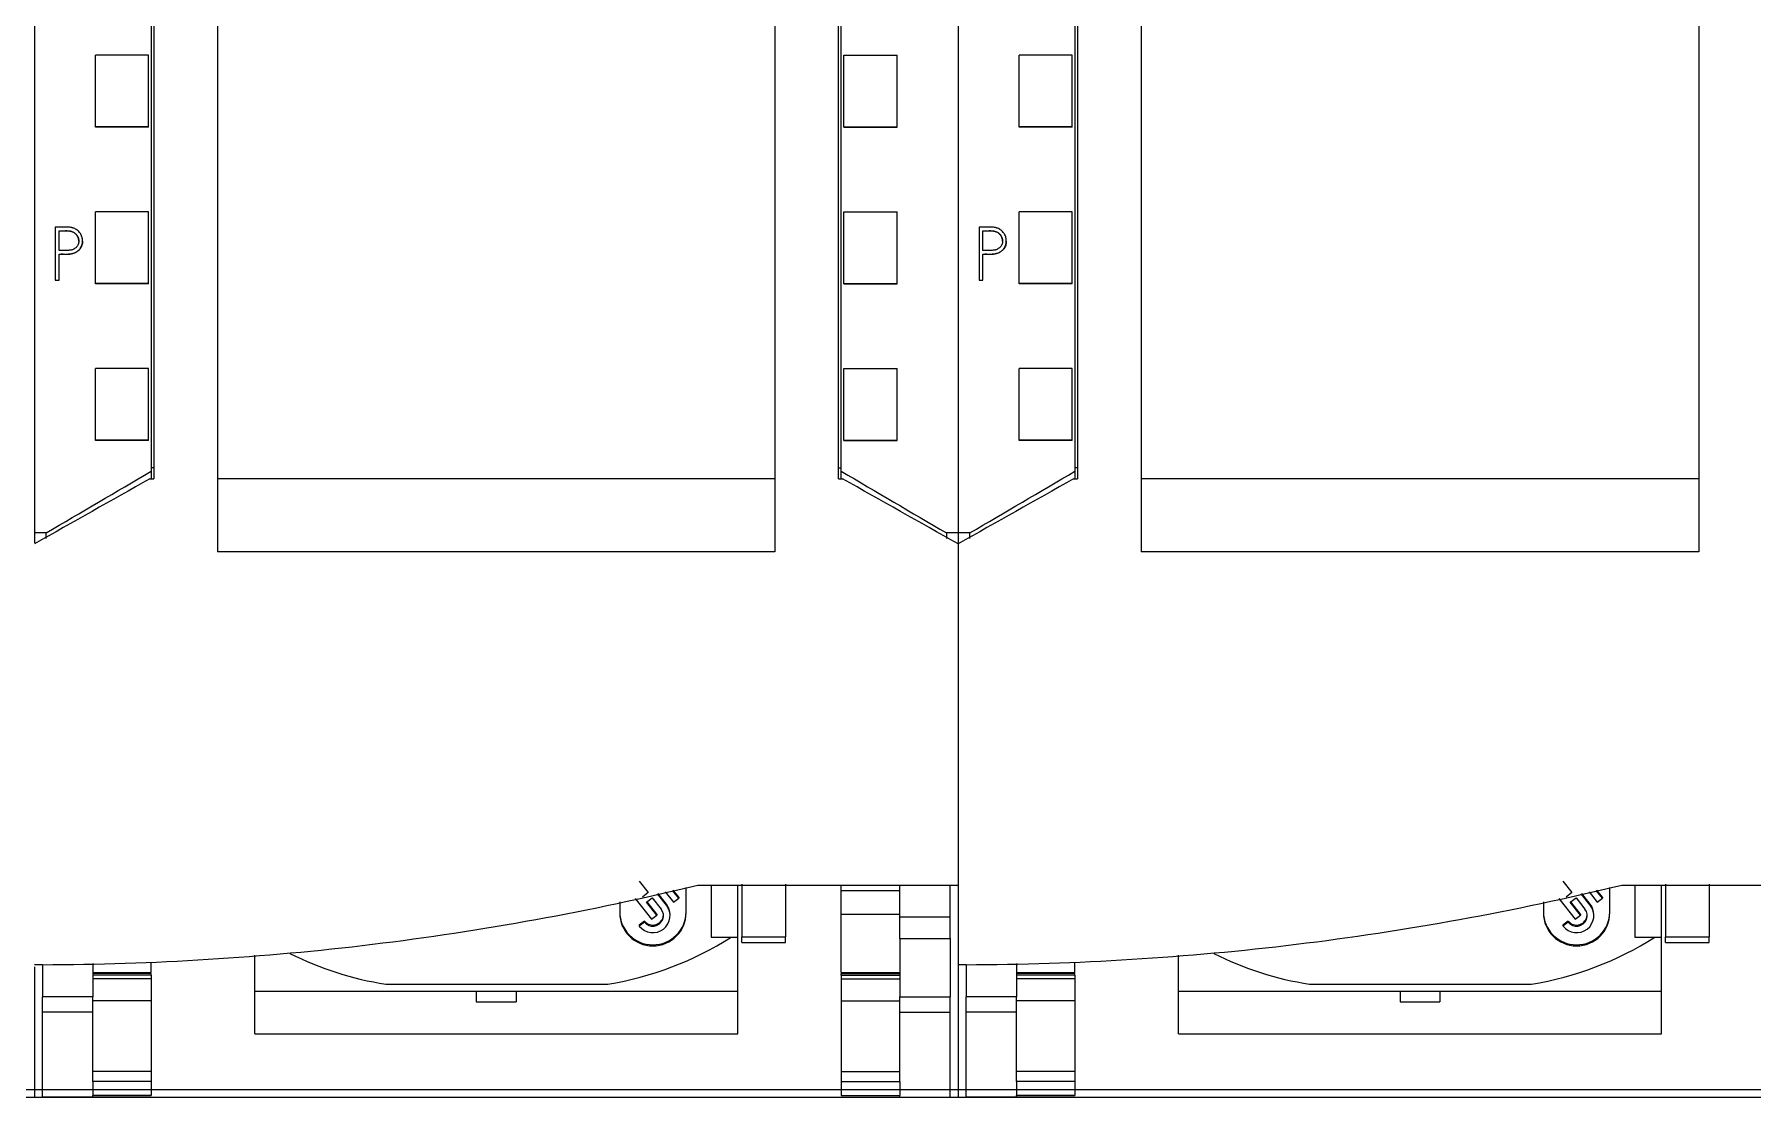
# Model space of a CAD drawing. Header units: millimetres. Extents: x 4137 to 6698, y 1400 to 3585.
# Drawn here: x 5181 to 5245.8, y 2940.8 to 2980.8 of the extents above; entities that cross this region are included whole.
import ezdxf

# ---------------------------------------------------------------- set-up
doc = ezdxf.new("R2010")
doc.units = ezdxf.units.MM
doc.layers.add('000-PI-Oprema', color=30, linetype='Continuous', lineweight=5)
doc.layers.add('004-PI-DIN Šina', color=3, linetype='Continuous')

msp = doc.modelspace()

# ---------------------------------------------------------------- linework, layer by layer
at = {"layer": '000-PI-Oprema', "color": 0, "linetype": 'ByBlock', "lineweight": 0}
for p, q in [((5181.048, 3075.465), (5181.048, 2962.047)), ((5215.848, 3075.465), (5215.848, 2962.047)), ((5215.848, 3075.465), (5215.848, 2962.047)), ((5185.448, 3073.185), (5185.448, 2964.37)), ((5211.448, 2964.37), (5211.448, 3073.185)), ((5220.248, 3073.185), (5220.248, 2964.37)), ((5183.348, 2977.341), (5183.348, 2980.042)), ((5185.348, 2980.042), (5183.348, 2980.042)), ((5185.348, 2977.341), (5185.348, 2980.042)), ((5211.548, 2977.341), (5211.548, 2980.042)), ((5211.548, 2980.042), (5213.548, 2980.042)), ((5213.548, 2977.341), (5213.548, 2980.042)), ((5218.148, 2977.341), (5218.148, 2980.042)), ((5220.148, 2980.042), (5218.148, 2980.042)), ((5220.148, 2977.341), (5220.148, 2980.042)), ((5185.348, 2977.341), (5183.348, 2977.341)), ((5183.348, 2977.335), (5183.348, 2977.341)), ((5185.348, 2977.335), (5183.348, 2977.335)), ((5185.348, 2977.335), (5185.348, 2977.341)), ((5211.548, 2977.341), (5213.548, 2977.341)), ((5211.548, 2977.335), (5211.548, 2977.341)), ((5211.548, 2977.335), (5213.548, 2977.335)), ((5213.548, 2977.335), (5213.548, 2977.341)), ((5220.148, 2977.341), (5218.148, 2977.341)), ((5218.148, 2977.335), (5218.148, 2977.341)), ((5220.148, 2977.335), (5218.148, 2977.335)), ((5220.148, 2977.335), (5220.148, 2977.341)), ((5183.348, 2971.439), (5183.348, 2974.14)), ((5185.348, 2974.14), (5183.348, 2974.14)), ((5185.348, 2971.439), (5185.348, 2974.14)), ((5211.548, 2971.439), (5211.548, 2974.14)), ((5211.548, 2974.14), (5213.548, 2974.14)), ((5213.548, 2971.439), (5213.548, 2974.14)), ((5218.148, 2971.439), (5218.148, 2974.14)), ((5220.148, 2974.14), (5218.148, 2974.14)), ((5220.148, 2971.439), (5220.148, 2974.14)), ((5181.837, 2973.566), (5181.837, 2971.565)), ((5181.979, 2972.689), (5181.979, 2973.425)), ((5216.637, 2973.566), (5216.637, 2971.565)), ((5216.779, 2972.689), (5216.779, 2973.425)), ((5181.979, 2971.565), (5181.979, 2972.547)), ((5182.864, 2973.038), (5182.864, 2973.044)), ((5216.779, 2971.565), (5216.779, 2972.547)), ((5217.664, 2973.038), (5217.664, 2973.044)), ((5181.837, 2971.565), (5181.979, 2971.565)), ((5183.348, 2971.435), (5183.348, 2971.439)), ((5185.348, 2971.439), (5183.348, 2971.439)), ((5185.348, 2971.435), (5183.348, 2971.435)), ((5185.348, 2971.435), (5185.348, 2971.439)), ((5211.548, 2971.439), (5213.548, 2971.439)), ((5211.548, 2971.435), (5211.548, 2971.439)), ((5211.548, 2971.435), (5213.548, 2971.435)), ((5213.548, 2971.435), (5213.548, 2971.439)), ((5216.637, 2971.565), (5216.779, 2971.565)), ((5218.148, 2971.435), (5218.148, 2971.439)), ((5220.148, 2971.439), (5218.148, 2971.439)), ((5220.148, 2971.435), (5218.148, 2971.435)), ((5220.148, 2971.435), (5220.148, 2971.439)), ((5183.348, 2965.538), (5183.348, 2968.238)), ((5185.348, 2968.238), (5183.348, 2968.238)), ((5185.348, 2965.538), (5185.348, 2968.238)), ((5211.548, 2965.538), (5211.548, 2968.238)), ((5211.548, 2968.238), (5213.548, 2968.238)), ((5213.548, 2965.538), (5213.548, 2968.238)), ((5218.148, 2965.538), (5218.148, 2968.238)), ((5220.148, 2968.238), (5218.148, 2968.238)), ((5220.148, 2965.538), (5220.148, 2968.238)), ((5183.348, 2965.535), (5183.348, 2965.538)), ((5185.348, 2965.538), (5183.348, 2965.538)), ((5185.348, 2965.535), (5183.348, 2965.535)), ((5185.348, 2965.535), (5185.348, 2965.538)), ((5211.548, 2965.538), (5213.548, 2965.538)), ((5211.548, 2965.535), (5211.548, 2965.538)), ((5211.548, 2965.535), (5213.548, 2965.535)), ((5213.548, 2965.535), (5213.548, 2965.538)), ((5218.148, 2965.535), (5218.148, 2965.538)), ((5220.148, 2965.538), (5218.148, 2965.538)), ((5220.148, 2965.535), (5218.148, 2965.535)), ((5220.148, 2965.535), (5220.148, 2965.538)), ((5185.548, 2964.499), (5185.448, 2964.499)), ((5185.448, 2964.37), (5185.448, 2964.084)), ((5211.348, 2964.499), (5211.448, 2964.499)), ((5211.448, 2964.084), (5211.448, 2964.37)), ((5220.348, 2964.499), (5220.248, 2964.499)), ((5220.248, 2964.37), (5220.248, 2964.084)), ((5185.398, 2964.084), (5185.548, 2964.084)), ((5208.948, 2964.081), (5187.948, 2964.081)), ((5211.348, 2964.084), (5211.498, 2964.084)), ((5220.198, 2964.084), (5220.348, 2964.084)), ((5243.748, 2964.081), (5222.748, 2964.081)), ((5181.048, 2962.047), (5181.048, 2961.677)), ((5181.488, 2962.047), (5181.048, 2962.047)), ((5181.488, 2961.844), (5181.488, 2962.047)), ((5215.408, 2962.047), (5215.408, 2961.844)), ((5215.848, 2962.047), (5215.408, 2962.047)), ((5215.848, 2962.047), (5215.848, 2961.671)), ((5215.848, 2962.047), (5215.848, 2961.677)), ((5216.288, 2962.047), (5215.848, 2962.047)), ((5216.288, 2961.844), (5216.288, 2962.047)), ((5208.948, 2961.334), (5187.948, 2961.334)), ((5243.748, 2961.334), (5222.748, 2961.334)), ((5203.836, 2948.925), (5204.172, 2948.499)), ((5205.321, 2948.288), (5205.089, 2948.581)), ((5205.321, 2948.327), (5205.116, 2948.587)), ((5205.598, 2947.734), (5205.598, 2948.689)), ((5206.048, 2948.785), (5215.848, 2948.785)), ((5206.548, 2948.785), (5206.548, 2946.825)), ((5207.548, 2946.825), (5207.548, 2948.785)), ((5211.448, 2948.585), (5211.448, 2948.785)), ((5211.448, 2947.686), (5211.448, 2948.585)), ((5211.448, 2948.585), (5213.648, 2948.585)), ((5213.648, 2947.583), (5213.648, 2948.785)), ((5215.548, 2947.583), (5215.548, 2948.785)), ((5215.848, 2948.704), (5215.848, 2940.785)), ((5238.636, 2948.925), (5238.972, 2948.499)), ((5240.121, 2948.288), (5239.889, 2948.581)), ((5240.121, 2948.327), (5239.916, 2948.587)), ((5240.398, 2947.734), (5240.398, 2948.689)), ((5240.848, 2948.785), (5250.648, 2948.785)), ((5241.348, 2948.785), (5241.348, 2946.825)), ((5242.348, 2946.825), (5242.348, 2948.785)), ((5203.098, 2948.159), (5203.098, 2947.734)), ((5203.678, 2948.282), (5204.298, 2947.495)), ((5204.172, 2948.499), (5203.956, 2948.331)), ((5204.11, 2948.136), (5204.326, 2948.303)), ((5204.495, 2947.648), (5204.11, 2948.136)), ((5204.495, 2947.687), (5204.129, 2948.151)), ((5204.326, 2948.303), (5204.662, 2947.877)), ((5204.859, 2948.03), (5204.523, 2948.456)), ((5204.859, 2948.069), (5204.542, 2948.471)), ((5204.818, 2948.524), (5205.124, 2948.135)), ((5204.859, 2948.069), (5204.859, 2948.03)), ((5205.124, 2948.135), (5205.321, 2948.288)), ((5205.321, 2948.327), (5205.321, 2948.288)), ((5237.898, 2948.159), (5237.898, 2947.734)), ((5238.478, 2948.282), (5239.098, 2947.495)), ((5238.972, 2948.499), (5238.756, 2948.331)), ((5238.91, 2948.136), (5239.126, 2948.303)), ((5239.295, 2947.648), (5238.91, 2948.136)), ((5239.295, 2947.687), (5238.929, 2948.151)), ((5239.126, 2948.303), (5239.462, 2947.877)), ((5239.659, 2948.03), (5239.323, 2948.456)), ((5239.659, 2948.069), (5239.342, 2948.471)), ((5239.618, 2948.524), (5239.924, 2948.135)), ((5239.659, 2948.069), (5239.659, 2948.03)), ((5239.924, 2948.135), (5240.121, 2948.288)), ((5240.121, 2948.327), (5240.121, 2948.288)), ((5204.033, 2947.429), (5203.836, 2947.277)), ((5204.033, 2947.39), (5203.836, 2947.237)), ((5203.836, 2947.277), (5203.836, 2947.237)), ((5204.033, 2947.429), (5204.033, 2947.39)), ((5204.298, 2947.495), (5204.495, 2947.648)), ((5204.495, 2947.687), (5204.495, 2947.648)), ((5204.997, 2947.634), (5204.997, 2947.673)), ((5211.448, 2945.486), (5211.448, 2947.686)), ((5211.448, 2947.686), (5213.648, 2947.686)), ((5213.648, 2946.767), (5213.648, 2947.583)), ((5213.648, 2947.583), (5215.548, 2947.583)), ((5215.548, 2946.767), (5215.548, 2947.583)), ((5238.833, 2947.429), (5238.636, 2947.277)), ((5238.833, 2947.39), (5238.636, 2947.237)), ((5238.636, 2947.277), (5238.636, 2947.237)), ((5238.833, 2947.429), (5238.833, 2947.39)), ((5239.098, 2947.495), (5239.295, 2947.648)), ((5239.295, 2947.687), (5239.295, 2947.648)), ((5239.797, 2947.634), (5239.797, 2947.673)), ((5206.548, 2946.825), (5206.548, 2946.824)), ((5206.548, 2946.825), (5207.548, 2946.825)), ((5206.548, 2946.824), (5207.296, 2946.824)), ((5207.296, 2946.824), (5207.548, 2946.824)), ((5207.548, 2946.824), (5207.548, 2946.825)), ((5207.548, 2944.785), (5207.548, 2946.824)), ((5207.698, 2946.618), (5207.698, 2946.835)), ((5207.698, 2946.835), (5209.348, 2946.835)), ((5209.348, 2946.618), (5209.348, 2946.835)), ((5213.648, 2946.767), (5213.648, 2944.58)), ((5213.648, 2946.767), (5215.548, 2946.767)), ((5215.548, 2946.767), (5215.548, 2944.58)), ((5241.348, 2946.825), (5241.348, 2946.824)), ((5241.348, 2946.825), (5242.348, 2946.825)), ((5241.348, 2946.824), (5242.096, 2946.824)), ((5242.096, 2946.824), (5242.348, 2946.824)), ((5242.348, 2946.824), (5242.348, 2946.825)), ((5242.348, 2944.785), (5242.348, 2946.824)), ((5242.498, 2946.618), (5242.498, 2946.835)), ((5242.498, 2946.835), (5244.148, 2946.835)), ((5244.148, 2946.618), (5244.148, 2946.835)), ((5189.348, 2944.785), (5189.348, 2946.149)), ((5207.698, 2946.618), (5209.348, 2946.618)), ((5224.148, 2944.785), (5224.148, 2946.149)), ((5242.498, 2946.618), (5244.148, 2946.618)), ((5181.349, 2945.785), (5181.048, 2945.785)), ((5181.048, 2945.703), (5181.048, 2940.785)), ((5181.348, 2945.773), (5181.348, 2944.58)), ((5183.248, 2945.834), (5183.248, 2944.58)), ((5183.248, 2945.486), (5185.448, 2945.486)), ((5185.448, 2945.456), (5183.248, 2945.456)), ((5185.448, 2945.449), (5183.248, 2945.449)), ((5185.448, 2945.385), (5183.248, 2945.385)), ((5185.448, 2945.486), (5185.448, 2945.851)), ((5185.448, 2945.449), (5185.448, 2945.456)), ((5185.448, 2945.385), (5185.448, 2945.449)), ((5185.448, 2945.385), (5185.448, 2945.248)), ((5211.448, 2945.486), (5213.648, 2945.486)), ((5211.448, 2945.449), (5211.448, 2945.456)), ((5213.648, 2945.456), (5211.448, 2945.456)), ((5211.448, 2945.385), (5211.448, 2945.449)), ((5211.448, 2945.449), (5213.648, 2945.449)), ((5211.448, 2945.385), (5211.448, 2945.248)), ((5211.448, 2945.385), (5213.648, 2945.385)), ((5216.149, 2945.785), (5215.848, 2945.785)), ((5215.848, 2945.703), (5215.848, 2940.785)), ((5216.148, 2945.773), (5216.148, 2944.58)), ((5218.048, 2945.834), (5218.048, 2944.58)), ((5218.048, 2945.486), (5220.248, 2945.486)), ((5220.248, 2945.456), (5218.048, 2945.456)), ((5220.248, 2945.449), (5218.048, 2945.449)), ((5220.248, 2945.385), (5218.048, 2945.385)), ((5220.248, 2945.486), (5220.248, 2945.851)), ((5220.248, 2945.449), (5220.248, 2945.456)), ((5220.248, 2945.385), (5220.248, 2945.449)), ((5220.248, 2945.385), (5220.248, 2945.248)), ((5185.448, 2945.248), (5183.248, 2945.248)), ((5185.448, 2945.248), (5185.448, 2944.423)), ((5189.348, 2943.185), (5189.348, 2944.785)), ((5189.348, 2944.785), (5207.548, 2944.785)), ((5194.292, 2945.052), (5202.647, 2945.052)), ((5197.698, 2944.785), (5197.698, 2944.381)), ((5199.198, 2944.785), (5199.198, 2944.381)), ((5207.548, 2943.185), (5207.548, 2944.785)), ((5211.448, 2945.248), (5211.448, 2944.423)), ((5211.448, 2945.248), (5213.648, 2945.248)), ((5220.248, 2945.248), (5218.048, 2945.248)), ((5220.248, 2945.248), (5220.248, 2944.423)), ((5224.148, 2943.185), (5224.148, 2944.785)), ((5224.148, 2944.785), (5242.348, 2944.785)), ((5229.092, 2945.052), (5237.447, 2945.052)), ((5232.498, 2944.785), (5232.498, 2944.381)), ((5233.998, 2944.785), (5233.998, 2944.381)), ((5242.348, 2943.185), (5242.348, 2944.785)), ((5181.348, 2943.993), (5181.348, 2944.58)), ((5183.248, 2944.58), (5181.348, 2944.58)), ((5183.248, 2943.993), (5183.248, 2944.58)), ((5185.448, 2944.423), (5183.248, 2944.423)), ((5185.448, 2944.423), (5185.448, 2941.758)), ((5197.698, 2944.381), (5199.198, 2944.381)), ((5211.448, 2944.423), (5211.448, 2941.758)), ((5211.448, 2944.423), (5213.648, 2944.423)), ((5213.648, 2943.993), (5213.648, 2944.58)), ((5213.648, 2944.58), (5215.548, 2944.58)), ((5215.548, 2943.993), (5215.548, 2944.58)), ((5216.148, 2943.993), (5216.148, 2944.58)), ((5218.048, 2944.58), (5216.148, 2944.58)), ((5218.048, 2943.993), (5218.048, 2944.58)), ((5220.248, 2944.423), (5218.048, 2944.423)), ((5220.248, 2944.423), (5220.248, 2941.758)), ((5232.498, 2944.381), (5233.998, 2944.381)), ((5183.248, 2943.993), (5181.348, 2943.993)), ((5213.648, 2943.993), (5215.548, 2943.993)), ((5218.048, 2943.993), (5216.148, 2943.993)), ((5189.348, 2943.185), (5207.548, 2943.185)), ((5224.148, 2943.185), (5242.348, 2943.185)), ((5185.448, 2941.758), (5183.248, 2941.758)), ((5185.448, 2941.758), (5185.448, 2941.391)), ((5211.448, 2941.758), (5211.448, 2941.391)), ((5211.448, 2941.758), (5213.648, 2941.758)), ((5220.248, 2941.758), (5218.048, 2941.758)), ((5220.248, 2941.758), (5220.248, 2941.391)), ((5183.248, 2940.797), (5181.348, 2940.797)), ((5181.348, 2940.796), (5183.248, 2940.796)), ((5183.248, 2941.391), (5183.248, 2940.861)), ((5185.448, 2941.391), (5183.248, 2941.391)), ((5185.448, 2940.861), (5183.248, 2940.861)), ((5183.248, 2940.86), (5185.448, 2940.86)), ((5185.448, 2941.391), (5185.448, 2940.861)), ((5185.448, 2940.86), (5185.448, 2940.861)), ((5211.448, 2941.391), (5211.448, 2940.861)), ((5211.448, 2941.391), (5213.648, 2941.391)), ((5211.448, 2940.86), (5211.448, 2940.861)), ((5211.448, 2940.861), (5213.648, 2940.861)), ((5211.448, 2940.86), (5213.648, 2940.86)), ((5213.648, 2941.391), (5213.648, 2940.861)), ((5213.648, 2940.797), (5215.548, 2940.797)), ((5213.648, 2940.796), (5215.548, 2940.796)), ((5218.048, 2940.797), (5216.148, 2940.797)), ((5216.148, 2940.796), (5218.048, 2940.796)), ((5218.048, 2941.391), (5218.048, 2940.861)), ((5220.248, 2941.391), (5218.048, 2941.391)), ((5220.248, 2940.861), (5218.048, 2940.861)), ((5218.048, 2940.86), (5220.248, 2940.86)), ((5220.248, 2941.391), (5220.248, 2940.861)), ((5220.248, 2940.86), (5220.248, 2940.861)), ((5182.989, 2940.785), (5181.048, 2940.785)), ((5214.248, 2940.785), (5182.989, 2940.785)), ((5215.848, 2940.785), (5214.248, 2940.785)), ((5217.789, 2940.785), (5215.848, 2940.785)), ((5249.048, 2940.785), (5217.789, 2940.785))]:
    msp.add_line(p, q, dxfattribs=at)
for centre, major_axis, start_param, end_param in [((5204.348, 2947.634), (0.649, 0), 3.804818, 6.94641), ((5204.348, 2947.673), (0.649, 0), 6.283142, 6.94641), ((5239.148, 2947.634), (0.649, 0), 3.804818, 6.94641), ((5239.148, 2947.673), (0.649, 0), 6.283142, 6.94641), ((5204.348, 2947.773), (1.25, 0), 3.141593, 6.283185), ((5204.348, 2947.734), (1.25, 0), 3.141593, 6.283185), ((5204.348, 2947.634), (-0.399, 0), 0.663225, 3.804818), ((5204.348, 2947.673), (-0.399, 0), 0.663225, 3.092069), ((5239.148, 2947.773), (1.25, 0), 3.141593, 6.283185), ((5239.148, 2947.734), (1.25, 0), 3.141593, 6.283185), ((5239.148, 2947.634), (-0.399, 0), 0.663225, 3.804818), ((5239.148, 2947.673), (-0.399, 0), 0.663225, 3.092069), ((5200.71, 2956.929), (12.135, 0), 4.872685, 5.28613), ((5235.51, 2956.929), (12.135, 0), 4.872685, 5.28613), ((5196.114, 2956.789), (11.977, 0), 4.241192, 4.559632), ((5230.914, 2956.789), (11.977, 0), 4.241192, 4.559632)]:
    msp.add_ellipse(centre, major_axis=major_axis, ratio=0.991445, start_param=start_param, end_param=end_param, dxfattribs=at)
for points, knots in [([(5185.548, 3073.37), (5185.548, 3070.326), (5185.548, 3060.757), (5185.548, 3046.587), (5185.548, 3032.02), (5185.548, 3017.81), (5185.548, 3003.516), (5185.548, 2988.029), (5185.548, 2975.39), (5185.548, 2967.425), (5185.548, 2964.084)], [0, 0, 0, 0, 0.083934, 0.263736, 0.389889, 0.484142, 0.653794, 0.78188, 0.908517, 1, 1, 1, 1]), ([(5211.348, 2964.084), (5211.348, 2967.425), (5211.348, 2975.39), (5211.348, 2988.029), (5211.348, 3003.516), (5211.348, 3017.81), (5211.348, 3032.02), (5211.348, 3046.587), (5211.348, 3060.757), (5211.348, 3070.326), (5211.348, 3073.37)], [0, 0, 0, 0, 0.091483, 0.21812, 0.346206, 0.515858, 0.610111, 0.736264, 0.916066, 1, 1, 1, 1]), ([(5220.348, 3073.37), (5220.348, 3070.326), (5220.348, 3060.757), (5220.348, 3046.587), (5220.348, 3032.02), (5220.348, 3017.81), (5220.348, 3003.516), (5220.348, 2988.029), (5220.348, 2975.39), (5220.348, 2967.425), (5220.348, 2964.084)], [0, 0, 0, 0, 0.083934, 0.263736, 0.389889, 0.484142, 0.653794, 0.78188, 0.908517, 1, 1, 1, 1]), ([(5187.948, 3070.305), (5187.948, 3068.282), (5187.948, 3059.733), (5187.948, 3046.587), (5187.948, 3032.02), (5187.948, 3017.81), (5187.948, 3003.516), (5187.948, 2988.029), (5187.948, 2975.271), (5187.948, 2966.39), (5187.948, 2962.132), (5187.948, 2961.334)], [0, 0, 0, 0, 0.055935, 0.236292, 0.362833, 0.457376, 0.627551, 0.756032, 0.883059, 0.978086, 1, 1, 1, 1]), ([(5208.948, 3070.305), (5208.948, 3068.282), (5208.948, 3059.733), (5208.948, 3046.587), (5208.948, 3032.02), (5208.948, 3017.81), (5208.948, 3003.516), (5208.948, 2988.029), (5208.948, 2975.271), (5208.948, 2966.39), (5208.948, 2962.132), (5208.948, 2961.334)], [0, 0, 0, 0, 0.055935, 0.236292, 0.362833, 0.457376, 0.627551, 0.756032, 0.883059, 0.978086, 1, 1, 1, 1]), ([(5222.748, 3070.305), (5222.748, 3068.282), (5222.748, 3059.733), (5222.748, 3046.587), (5222.748, 3032.02), (5222.748, 3017.81), (5222.748, 3003.516), (5222.748, 2988.029), (5222.748, 2975.271), (5222.748, 2966.39), (5222.748, 2962.132), (5222.748, 2961.334)], [0, 0, 0, 0, 0.055935, 0.236292, 0.362833, 0.457376, 0.627551, 0.756032, 0.883059, 0.978086, 1, 1, 1, 1]), ([(5243.748, 3070.305), (5243.748, 3068.282), (5243.748, 3059.733), (5243.748, 3046.587), (5243.748, 3032.02), (5243.748, 3017.81), (5243.748, 3003.516), (5243.748, 2988.029), (5243.748, 2975.271), (5243.748, 2966.39), (5243.748, 2962.132), (5243.748, 2961.334)], [0, 0, 0, 0, 0.055935, 0.236292, 0.362833, 0.457376, 0.627551, 0.756032, 0.883059, 0.978086, 1, 1, 1, 1]), ([(5181.979, 2972.547), (5182.031, 2972.547), (5182.082, 2972.548), (5182.185, 2972.547), (5182.237, 2972.546), (5182.315, 2972.548), (5182.34, 2972.549), (5182.379, 2972.552), (5182.392, 2972.554), (5182.418, 2972.557), (5182.43, 2972.559), (5182.469, 2972.566), (5182.494, 2972.572), (5182.543, 2972.588), (5182.567, 2972.598), (5182.602, 2972.615), (5182.613, 2972.621), (5182.636, 2972.634), (5182.647, 2972.641), (5182.678, 2972.663), (5182.698, 2972.68), (5182.726, 2972.707), (5182.735, 2972.716), (5182.753, 2972.735), (5182.761, 2972.745), (5182.784, 2972.776), (5182.798, 2972.798), (5182.816, 2972.832), (5182.822, 2972.844), (5182.832, 2972.868), (5182.836, 2972.88), (5182.848, 2972.917), (5182.854, 2972.942), (5182.86, 2972.981), (5182.862, 2972.994), (5182.863, 2973.019), (5182.864, 2973.033), (5182.864, 2973.071), (5182.862, 2973.097), (5182.856, 2973.135), (5182.853, 2973.148), (5182.848, 2973.174), (5182.844, 2973.186), (5182.833, 2973.223), (5182.823, 2973.247), (5182.806, 2973.282), (5182.8, 2973.294), (5182.787, 2973.316), (5182.78, 2973.327), (5182.758, 2973.359), (5182.726, 2973.399), (5182.687, 2973.434), (5182.656, 2973.458), (5182.646, 2973.465), (5182.624, 2973.479), (5182.613, 2973.486), (5182.579, 2973.505), (5182.556, 2973.515), (5182.519, 2973.529), (5182.507, 2973.533), (5182.482, 2973.54), (5182.469, 2973.543), (5182.406, 2973.558), (5182.355, 2973.563), (5182.278, 2973.567), (5182.252, 2973.568), (5182.2, 2973.568), (5182.148, 2973.568), (5182.096, 2973.567), (5182.045, 2973.566), (5181.967, 2973.566), (5181.889, 2973.566), (5181.837, 2973.566)], [0, 0, 0, 0, 0.0625, 0.0625, 0.125, 0.125, 0.15625, 0.15625, 0.171875, 0.171875, 0.1875, 0.1875, 0.21875, 0.21875, 0.25, 0.25, 0.265625, 0.265625, 0.28125, 0.28125, 0.3125, 0.3125, 0.328125, 0.328125, 0.34375, 0.34375, 0.375, 0.375, 0.390625, 0.390625, 0.40625, 0.40625, 0.4375, 0.4375, 0.453125, 0.453125, 0.46875, 0.46875, 0.5, 0.5, 0.515625, 0.515625, 0.53125, 0.53125, 0.5625, 0.5625, 0.578125, 0.578125, 0.59375, 0.59375, 0.625, 0.65625, 0.65625, 0.671875, 0.671875, 0.6875, 0.6875, 0.71875, 0.71875, 0.734375, 0.734375, 0.75, 0.75, 0.8125, 0.8125, 0.84375, 0.84375, 0.875, 0.90625, 0.90625, 0.9375, 1, 1, 1, 1]), ([(5181.979, 2973.425), (5182.018, 2973.425), (5182.056, 2973.424), (5182.115, 2973.424), (5182.134, 2973.425), (5182.173, 2973.425), (5182.231, 2973.427), (5182.289, 2973.428), (5182.367, 2973.422), (5182.405, 2973.416), (5182.453, 2973.401), (5182.462, 2973.398), (5182.481, 2973.391), (5182.49, 2973.388), (5182.517, 2973.375), (5182.535, 2973.366), (5182.56, 2973.35), (5182.568, 2973.344), (5182.584, 2973.332), (5182.592, 2973.326), (5182.614, 2973.306), (5182.628, 2973.292), (5182.647, 2973.269), (5182.653, 2973.261), (5182.664, 2973.245), (5182.669, 2973.236), (5182.684, 2973.21), (5182.693, 2973.192), (5182.703, 2973.165), (5182.706, 2973.155), (5182.711, 2973.136), (5182.714, 2973.126), (5182.719, 2973.097), (5182.722, 2973.077), (5182.722, 2973.047), (5182.722, 2973.037), (5182.721, 2973.017), (5182.721, 2973.007), (5182.717, 2972.978), (5182.713, 2972.958), (5182.704, 2972.93), (5182.7, 2972.921), (5182.693, 2972.902), (5182.689, 2972.893), (5182.675, 2972.867), (5182.664, 2972.85), (5182.645, 2972.827), (5182.639, 2972.82), (5182.625, 2972.805), (5182.618, 2972.798), (5182.595, 2972.779), (5182.579, 2972.767), (5182.554, 2972.751), (5182.545, 2972.746), (5182.528, 2972.736), (5182.519, 2972.732), (5182.491, 2972.72), (5182.473, 2972.713), (5182.444, 2972.705), (5182.434, 2972.703), (5182.415, 2972.699), (5182.405, 2972.697), (5182.375, 2972.693), (5182.355, 2972.691), (5182.316, 2972.689), (5182.296, 2972.689), (5182.256, 2972.688), (5182.217, 2972.688), (5182.177, 2972.689), (5182.137, 2972.689), (5182.118, 2972.689), (5182.058, 2972.689), (5182.019, 2972.689), (5181.979, 2972.689)], [0, 0, 0, 0, 0.0625, 0.0625, 0.09375, 0.09375, 0.125, 0.1875, 0.1875, 0.25, 0.25, 0.265625, 0.265625, 0.28125, 0.28125, 0.3125, 0.3125, 0.328125, 0.328125, 0.34375, 0.34375, 0.375, 0.375, 0.390625, 0.390625, 0.40625, 0.40625, 0.4375, 0.4375, 0.453125, 0.453125, 0.46875, 0.46875, 0.5, 0.5, 0.515625, 0.515625, 0.53125, 0.53125, 0.5625, 0.5625, 0.578125, 0.578125, 0.59375, 0.59375, 0.625, 0.625, 0.640625, 0.640625, 0.65625, 0.65625, 0.6875, 0.6875, 0.703125, 0.703125, 0.71875, 0.71875, 0.75, 0.75, 0.765625, 0.765625, 0.78125, 0.78125, 0.8125, 0.8125, 0.84375, 0.84375, 0.875, 0.90625, 0.90625, 0.9375, 0.9375, 1, 1, 1, 1]), ([(5182.722, 2973.039), (5182.722, 2973.042), (5182.722, 2973.044), (5182.722, 2973.056), (5182.721, 2973.066), (5182.719, 2973.086), (5182.718, 2973.096), (5182.713, 2973.125), (5182.708, 2973.144), (5182.694, 2973.182), (5182.686, 2973.2), (5182.667, 2973.235), (5182.656, 2973.251), (5182.631, 2973.282), (5182.617, 2973.296), (5182.588, 2973.323), (5182.573, 2973.335), (5182.539, 2973.357), (5182.522, 2973.367), (5182.486, 2973.384), (5182.467, 2973.391), (5182.439, 2973.399), (5182.429, 2973.402), (5182.41, 2973.407), (5182.4, 2973.409), (5182.371, 2973.414), (5182.352, 2973.417), (5182.293, 2973.422), (5182.254, 2973.421), (5182.195, 2973.42), (5182.175, 2973.419), (5182.136, 2973.418), (5182.116, 2973.418), (5182.057, 2973.418), (5182.018, 2973.419), (5181.979, 2973.419)], [0, 0, 0, 0, 0.007629, 0.007629, 0.03864, 0.03864, 0.069652, 0.069652, 0.131675, 0.131675, 0.193698, 0.193698, 0.255722, 0.255722, 0.317745, 0.317745, 0.379768, 0.379768, 0.441791, 0.441791, 0.503814, 0.503814, 0.534826, 0.534826, 0.565838, 0.565838, 0.627861, 0.627861, 0.751907, 0.751907, 0.81393, 0.81393, 0.875954, 0.875954, 1, 1, 1, 1]), ([(5216.779, 2972.547), (5216.831, 2972.547), (5216.882, 2972.548), (5216.985, 2972.547), (5217.037, 2972.546), (5217.115, 2972.548), (5217.14, 2972.549), (5217.179, 2972.552), (5217.192, 2972.554), (5217.218, 2972.557), (5217.23, 2972.559), (5217.269, 2972.566), (5217.294, 2972.572), (5217.343, 2972.588), (5217.367, 2972.598), (5217.402, 2972.615), (5217.413, 2972.621), (5217.436, 2972.634), (5217.447, 2972.641), (5217.478, 2972.663), (5217.498, 2972.68), (5217.526, 2972.707), (5217.535, 2972.716), (5217.553, 2972.735), (5217.561, 2972.745), (5217.584, 2972.776), (5217.598, 2972.798), (5217.616, 2972.832), (5217.622, 2972.844), (5217.632, 2972.868), (5217.636, 2972.88), (5217.648, 2972.917), (5217.654, 2972.942), (5217.66, 2972.981), (5217.662, 2972.994), (5217.663, 2973.019), (5217.664, 2973.033), (5217.664, 2973.071), (5217.662, 2973.097), (5217.656, 2973.135), (5217.653, 2973.148), (5217.648, 2973.174), (5217.644, 2973.186), (5217.633, 2973.223), (5217.623, 2973.247), (5217.606, 2973.282), (5217.6, 2973.294), (5217.587, 2973.316), (5217.58, 2973.327), (5217.558, 2973.359), (5217.526, 2973.399), (5217.487, 2973.434), (5217.456, 2973.458), (5217.446, 2973.465), (5217.424, 2973.479), (5217.413, 2973.486), (5217.379, 2973.505), (5217.356, 2973.515), (5217.319, 2973.529), (5217.307, 2973.533), (5217.282, 2973.54), (5217.269, 2973.543), (5217.206, 2973.558), (5217.155, 2973.563), (5217.078, 2973.567), (5217.052, 2973.568), (5217, 2973.568), (5216.948, 2973.568), (5216.896, 2973.567), (5216.845, 2973.566), (5216.767, 2973.566), (5216.689, 2973.566), (5216.637, 2973.566)], [0, 0, 0, 0, 0.0625, 0.0625, 0.125, 0.125, 0.15625, 0.15625, 0.171875, 0.171875, 0.1875, 0.1875, 0.21875, 0.21875, 0.25, 0.25, 0.265625, 0.265625, 0.28125, 0.28125, 0.3125, 0.3125, 0.328125, 0.328125, 0.34375, 0.34375, 0.375, 0.375, 0.390625, 0.390625, 0.40625, 0.40625, 0.4375, 0.4375, 0.453125, 0.453125, 0.46875, 0.46875, 0.5, 0.5, 0.515625, 0.515625, 0.53125, 0.53125, 0.5625, 0.5625, 0.578125, 0.578125, 0.59375, 0.59375, 0.625, 0.65625, 0.65625, 0.671875, 0.671875, 0.6875, 0.6875, 0.71875, 0.71875, 0.734375, 0.734375, 0.75, 0.75, 0.8125, 0.8125, 0.84375, 0.84375, 0.875, 0.90625, 0.90625, 0.9375, 1, 1, 1, 1]), ([(5216.779, 2973.425), (5216.818, 2973.425), (5216.856, 2973.424), (5216.915, 2973.424), (5216.934, 2973.425), (5216.973, 2973.425), (5217.031, 2973.427), (5217.089, 2973.428), (5217.167, 2973.422), (5217.205, 2973.416), (5217.253, 2973.401), (5217.262, 2973.398), (5217.281, 2973.391), (5217.29, 2973.388), (5217.317, 2973.375), (5217.335, 2973.366), (5217.36, 2973.35), (5217.368, 2973.344), (5217.384, 2973.332), (5217.392, 2973.326), (5217.414, 2973.306), (5217.428, 2973.292), (5217.447, 2973.269), (5217.453, 2973.261), (5217.464, 2973.245), (5217.469, 2973.236), (5217.484, 2973.21), (5217.493, 2973.192), (5217.503, 2973.165), (5217.506, 2973.155), (5217.511, 2973.136), (5217.514, 2973.126), (5217.519, 2973.097), (5217.522, 2973.077), (5217.522, 2973.047), (5217.522, 2973.037), (5217.521, 2973.017), (5217.521, 2973.007), (5217.517, 2972.978), (5217.513, 2972.958), (5217.504, 2972.93), (5217.5, 2972.921), (5217.493, 2972.902), (5217.489, 2972.893), (5217.475, 2972.867), (5217.464, 2972.85), (5217.445, 2972.827), (5217.439, 2972.82), (5217.425, 2972.805), (5217.418, 2972.798), (5217.395, 2972.779), (5217.379, 2972.767), (5217.354, 2972.751), (5217.345, 2972.746), (5217.328, 2972.736), (5217.319, 2972.732), (5217.291, 2972.72), (5217.273, 2972.713), (5217.244, 2972.705), (5217.234, 2972.703), (5217.215, 2972.699), (5217.205, 2972.697), (5217.175, 2972.693), (5217.155, 2972.691), (5217.116, 2972.689), (5217.096, 2972.689), (5217.056, 2972.688), (5217.017, 2972.688), (5216.977, 2972.689), (5216.937, 2972.689), (5216.918, 2972.689), (5216.858, 2972.689), (5216.819, 2972.689), (5216.779, 2972.689)], [0, 0, 0, 0, 0.0625, 0.0625, 0.09375, 0.09375, 0.125, 0.1875, 0.1875, 0.25, 0.25, 0.265625, 0.265625, 0.28125, 0.28125, 0.3125, 0.3125, 0.328125, 0.328125, 0.34375, 0.34375, 0.375, 0.375, 0.390625, 0.390625, 0.40625, 0.40625, 0.4375, 0.4375, 0.453125, 0.453125, 0.46875, 0.46875, 0.5, 0.5, 0.515625, 0.515625, 0.53125, 0.53125, 0.5625, 0.5625, 0.578125, 0.578125, 0.59375, 0.59375, 0.625, 0.625, 0.640625, 0.640625, 0.65625, 0.65625, 0.6875, 0.6875, 0.703125, 0.703125, 0.71875, 0.71875, 0.75, 0.75, 0.765625, 0.765625, 0.78125, 0.78125, 0.8125, 0.8125, 0.84375, 0.84375, 0.875, 0.90625, 0.90625, 0.9375, 0.9375, 1, 1, 1, 1]), ([(5217.522, 2973.039), (5217.522, 2973.042), (5217.522, 2973.044), (5217.522, 2973.056), (5217.521, 2973.066), (5217.519, 2973.086), (5217.518, 2973.096), (5217.513, 2973.125), (5217.508, 2973.144), (5217.494, 2973.182), (5217.486, 2973.2), (5217.467, 2973.235), (5217.456, 2973.251), (5217.431, 2973.282), (5217.417, 2973.296), (5217.388, 2973.323), (5217.373, 2973.335), (5217.339, 2973.357), (5217.322, 2973.367), (5217.286, 2973.384), (5217.267, 2973.391), (5217.239, 2973.399), (5217.229, 2973.402), (5217.21, 2973.407), (5217.2, 2973.409), (5217.171, 2973.414), (5217.152, 2973.417), (5217.093, 2973.422), (5217.054, 2973.421), (5216.995, 2973.42), (5216.975, 2973.419), (5216.936, 2973.418), (5216.916, 2973.418), (5216.857, 2973.418), (5216.818, 2973.419), (5216.779, 2973.419)], [0, 0, 0, 0, 0.007629, 0.007629, 0.03864, 0.03864, 0.069652, 0.069652, 0.131675, 0.131675, 0.193698, 0.193698, 0.255722, 0.255722, 0.317745, 0.317745, 0.379768, 0.379768, 0.441791, 0.441791, 0.503814, 0.503814, 0.534826, 0.534826, 0.565838, 0.565838, 0.627861, 0.627861, 0.751907, 0.751907, 0.81393, 0.81393, 0.875954, 0.875954, 1, 1, 1, 1]), ([(5182.864, 2973.038), (5182.864, 2973.013), (5182.862, 2972.988), (5182.856, 2972.95), (5182.854, 2972.938), (5182.848, 2972.912), (5182.845, 2972.9), (5182.833, 2972.862), (5182.823, 2972.839), (5182.799, 2972.793), (5182.785, 2972.771), (5182.761, 2972.74), (5182.753, 2972.73), (5182.736, 2972.71), (5182.709, 2972.682), (5182.679, 2972.658), (5182.647, 2972.635), (5182.636, 2972.628), (5182.614, 2972.615), (5182.602, 2972.609), (5182.568, 2972.592), (5182.544, 2972.582), (5182.507, 2972.57), (5182.494, 2972.566), (5182.469, 2972.56), (5182.456, 2972.557), (5182.393, 2972.546), (5182.341, 2972.542), (5182.238, 2972.54), (5182.186, 2972.541), (5182.083, 2972.542), (5182.031, 2972.541), (5181.979, 2972.541)], [0, 0, 0, 0, 0.06514, 0.06514, 0.098528, 0.098528, 0.131915, 0.131915, 0.198691, 0.198691, 0.265467, 0.265467, 0.298855, 0.298855, 0.332243, 0.399018, 0.399018, 0.432406, 0.432406, 0.465794, 0.465794, 0.53257, 0.53257, 0.565958, 0.565958, 0.599346, 0.599346, 0.732897, 0.732897, 0.866449, 0.866449, 1, 1, 1, 1]), ([(5217.664, 2973.038), (5217.664, 2973.013), (5217.662, 2972.988), (5217.656, 2972.95), (5217.654, 2972.938), (5217.648, 2972.912), (5217.645, 2972.9), (5217.633, 2972.862), (5217.623, 2972.839), (5217.599, 2972.793), (5217.585, 2972.771), (5217.561, 2972.74), (5217.553, 2972.73), (5217.536, 2972.71), (5217.509, 2972.682), (5217.479, 2972.658), (5217.447, 2972.635), (5217.436, 2972.628), (5217.414, 2972.615), (5217.402, 2972.609), (5217.368, 2972.592), (5217.344, 2972.582), (5217.307, 2972.57), (5217.294, 2972.566), (5217.269, 2972.56), (5217.256, 2972.557), (5217.193, 2972.546), (5217.141, 2972.542), (5217.038, 2972.54), (5216.986, 2972.541), (5216.883, 2972.542), (5216.831, 2972.541), (5216.779, 2972.541)], [0, 0, 0, 0, 0.06514, 0.06514, 0.098528, 0.098528, 0.131915, 0.131915, 0.198691, 0.198691, 0.265467, 0.265467, 0.298855, 0.298855, 0.332243, 0.399018, 0.399018, 0.432406, 0.432406, 0.465794, 0.465794, 0.53257, 0.53257, 0.565958, 0.565958, 0.599346, 0.599346, 0.732897, 0.732897, 0.866449, 0.866449, 1, 1, 1, 1]), ([(5215.848, 2961.634), (5215.848, 2960.125), (5215.848, 2956.875), (5215.848, 2952.592), (5215.848, 2949.818), (5215.848, 2948.785)], [0, 0, 0, 0, 0.352188, 0.75882, 1, 1, 1, 1]), ([(5215.848, 2961.634), (5215.848, 2960.125), (5215.848, 2956.875), (5215.848, 2951.592), (5215.848, 2947.818), (5215.848, 2945.785)], [0, 0, 0, 0, 0.285532, 0.615204, 1, 1, 1, 1]), ([(5181.349, 2945.785), (5183.436, 2945.791), (5185.517, 2945.859), (5189.663, 2946.116), (5191.728, 2946.305), (5195.845, 2946.805), (5197.896, 2947.116), (5201.983, 2947.859), (5204.019, 2948.291), (5206.048, 2948.785)], [0, 0, 0, 0, 0.25, 0.25, 0.5, 0.5, 0.75, 0.75, 1, 1, 1, 1]), ([(5207.698, 2948.813), (5207.698, 2948.771), (5207.698, 2948.188), (5207.698, 2947.522), (5207.698, 2946.835)], [0, 0, 0, 0, 0.072727, 1, 1, 1, 1]), ([(5209.348, 2948.813), (5209.348, 2948.771), (5209.348, 2948.188), (5209.348, 2947.522), (5209.348, 2946.835)], [0, 0, 0, 0, 0.072727, 1, 1, 1, 1]), ([(5216.149, 2945.785), (5218.236, 2945.791), (5220.317, 2945.859), (5224.463, 2946.116), (5226.528, 2946.305), (5230.645, 2946.805), (5232.696, 2947.116), (5236.783, 2947.859), (5238.819, 2948.291), (5240.848, 2948.785)], [0, 0, 0, 0, 0.25, 0.25, 0.5, 0.5, 0.75, 0.75, 1, 1, 1, 1]), ([(5242.498, 2948.813), (5242.498, 2948.771), (5242.498, 2948.188), (5242.498, 2947.522), (5242.498, 2946.835)], [0, 0, 0, 0, 0.072727, 1, 1, 1, 1]), ([(5244.148, 2948.813), (5244.148, 2948.771), (5244.148, 2948.188), (5244.148, 2947.522), (5244.148, 2946.835)], [0, 0, 0, 0, 0.072727, 1, 1, 1, 1]), ([(5183.248, 2941.391), (5183.248, 2941.625), (5183.248, 2942.303), (5183.248, 2943.323), (5183.248, 2943.993)], [0, 0, 0, 0, 0.445928, 1, 1, 1, 1]), ([(5213.648, 2941.391), (5213.648, 2941.625), (5213.648, 2942.303), (5213.648, 2943.323), (5213.648, 2943.993)], [0, 0, 0, 0, 0.445928, 1, 1, 1, 1]), ([(5218.048, 2941.391), (5218.048, 2941.625), (5218.048, 2942.303), (5218.048, 2943.323), (5218.048, 2943.993)], [0, 0, 0, 0, 0.445928, 1, 1, 1, 1])]:
    msp.add_open_spline(points, degree=3, knots=knots, dxfattribs=at)
for points in [[(5181.488, 2962.047), (5182.808, 2962.821), (5184.128, 2963.595), (5185.448, 2964.37)], [(5211.448, 2964.37), (5212.767, 2963.595), (5214.087, 2962.821), (5215.408, 2962.047)], [(5216.288, 2962.047), (5217.608, 2962.821), (5218.928, 2963.595), (5220.248, 2964.37)], [(5185.398, 2964.084), (5183.948, 2963.268), (5182.498, 2962.451), (5181.048, 2961.634)], [(5215.848, 2961.634), (5214.398, 2962.451), (5212.948, 2963.268), (5211.498, 2964.084)], [(5220.198, 2964.084), (5218.748, 2963.268), (5217.298, 2962.451), (5215.848, 2961.634)], [(5213.648, 2948.694), (5213.648, 2948.716), (5213.648, 2948.74), (5213.648, 2948.766)], [(5181.348, 2940.797), (5181.348, 2940.837), (5181.348, 2941.128), (5181.348, 2942.193), (5181.348, 2943.323), (5181.348, 2943.993)], [(5215.548, 2940.797), (5215.548, 2940.837), (5215.548, 2941.128), (5215.548, 2942.193), (5215.548, 2943.323), (5215.548, 2943.993)], [(5216.148, 2940.797), (5216.148, 2940.837), (5216.148, 2941.128), (5216.148, 2942.193), (5216.148, 2943.323), (5216.148, 2943.993)], [(5183.248, 2940.797), (5183.248, 2940.809), (5183.248, 2940.83), (5183.248, 2940.861)], [(5213.648, 2940.797), (5213.648, 2940.809), (5213.648, 2940.83), (5213.648, 2940.861)], [(5218.048, 2940.797), (5218.048, 2940.809), (5218.048, 2940.83), (5218.048, 2940.861)]]:
    msp.add_open_spline(points, degree=3, dxfattribs=at)
at = {"layer": '004-PI-DIN Šina', "color": 0, "linetype": 'ByBlock', "lineweight": 0}
for p, q in [((5579.048, 2941.078), (5096.448, 2941.078)), ((5579.048, 2940.778), (5096.448, 2940.778))]:
    msp.add_line(p, q, dxfattribs=at)

doc.saveas('drawing.dxf')
